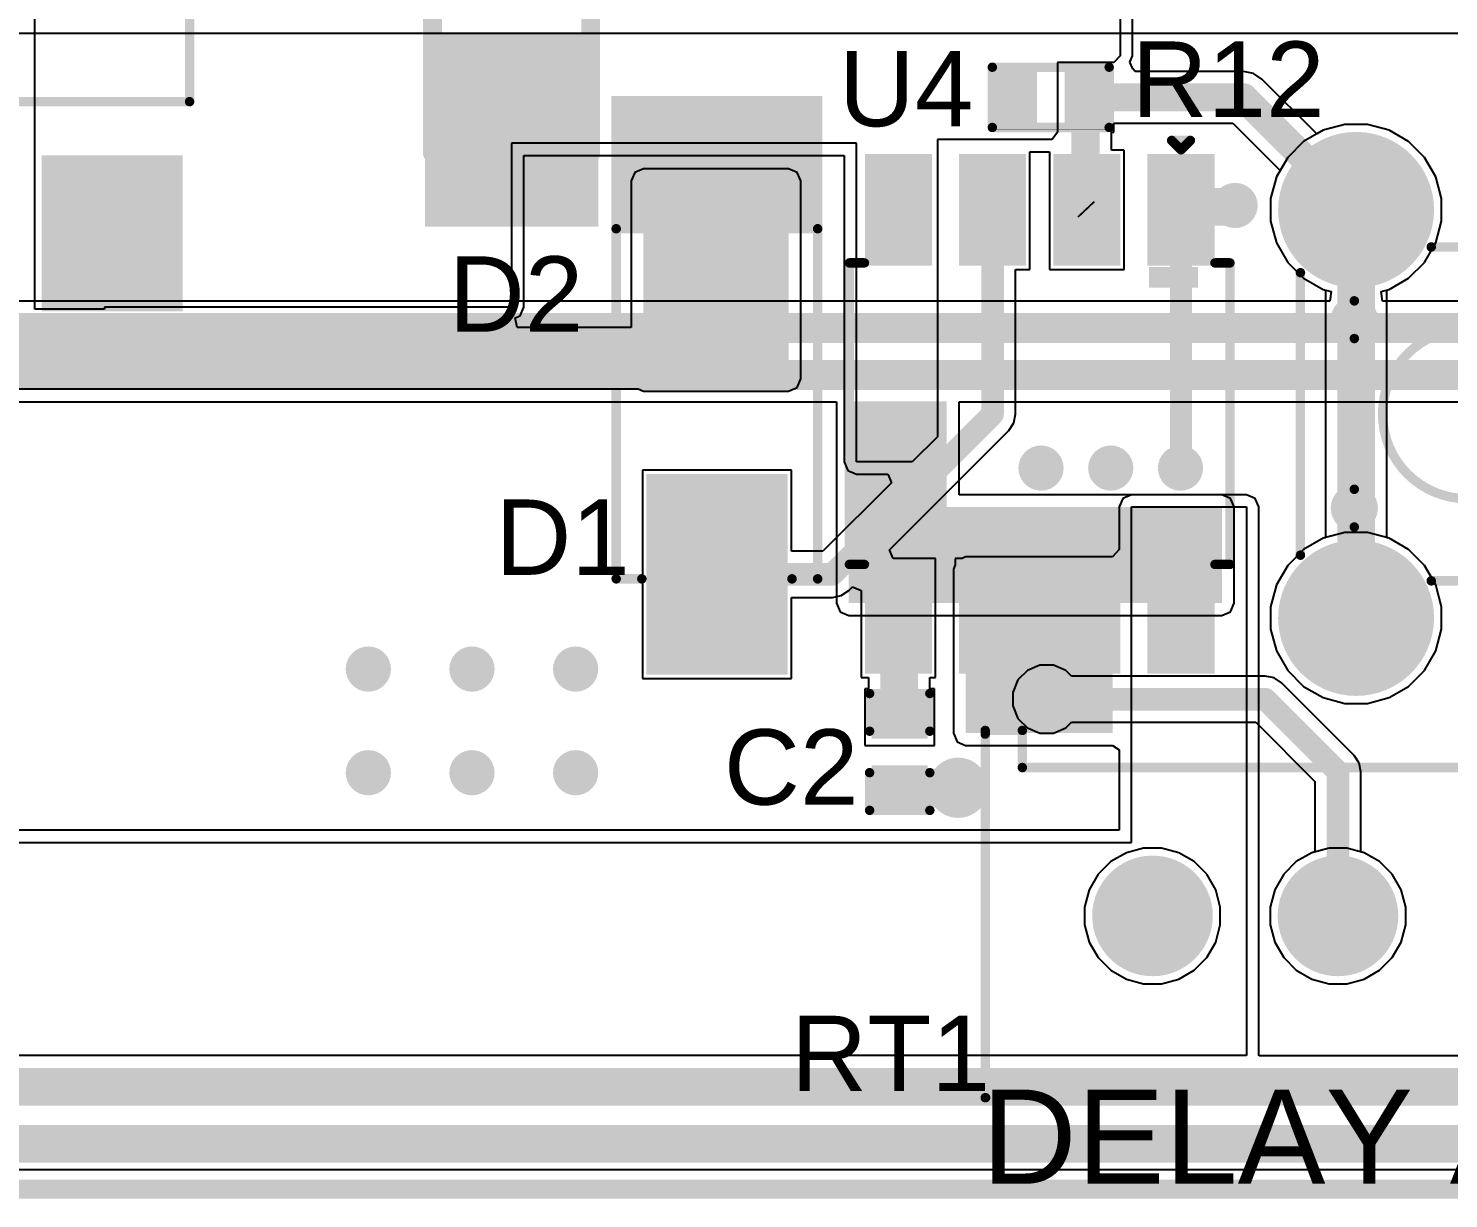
# Model space of a CAD drawing. Header units: millimetres. Extents: x -6.2 to 75.6, y -2 to 69.2.
# Drawn here: x 25.67 to 44.81, y -1.98 to 13.79 of the extents above; entities that cross this region are included whole.
import ezdxf

# ---------------------------------------------------------------- set-up
doc = ezdxf.new("R2010")
doc.units = ezdxf.units.MM
for name, color, linetype in [('BottomLayer', 5, 'Continuous'), ('BottomSolder', 6, 'Continuous'), ('Mechanical2', 216, 'Continuous'), ('MultiLayer', 9, 'Continuous'), ('PadHoleLayer', 156, 'Continuous'), ('TopLayer', 1, 'Continuous'), ('TopOverlay', 2, 'Continuous'), ('TopPaste', 8, 'Continuous'), ('TopSolder', 216, 'Continuous'), ('ViaHoleLayer', 16, 'Continuous')]:
    doc.layers.add(name, color=color, linetype=linetype)
doc.styles.add('Arial', font='', dxfattribs={"height": 0.2})
doc.styles.get('Arial').set_extended_font_data('Arial')

# ---------------------------------------------------------------- blocks, each defined once
blk = doc.blocks.new('3296W_1_105_3')
at = {"layer": 'BottomLayer'}
h = blk.add_hatch(color=5, dxfattribs=at)
edge = h.paths.add_edge_path()
edge.add_arc((-2.5, 0), 0.762, 0, 360)
h = blk.add_hatch(color=5, dxfattribs=at)
edge = h.paths.add_edge_path()
edge.add_arc((0, 0), 0.762, 0, 360)
h = blk.add_hatch(color=5, dxfattribs=at)
edge = h.paths.add_edge_path()
edge.add_arc((2.5, 0), 0.762, 0, 360)
at = {"layer": 'BottomSolder'}
h = blk.add_hatch(color=6, dxfattribs=at)
edge = h.paths.add_edge_path()
edge.add_arc((-2.5, 0), 0.813, 0, 360)
h = blk.add_hatch(color=6, dxfattribs=at)
edge = h.paths.add_edge_path()
edge.add_arc((0, 0), 0.813, 0, 360)
h = blk.add_hatch(color=6, dxfattribs=at)
edge = h.paths.add_edge_path()
edge.add_arc((2.5, 0), 0.813, 0, 360)
at = {"layer": 'MultiLayer'}
h = blk.add_hatch(color=9, dxfattribs=at)
edge = h.paths.add_edge_path()
edge.add_arc((-2.5, 0), 0.762, 0, 360)
h = blk.add_hatch(color=9, dxfattribs=at)
edge = h.paths.add_edge_path()
edge.add_arc((0, 0), 0.762, 0, 360)
h = blk.add_hatch(color=9, dxfattribs=at)
edge = h.paths.add_edge_path()
edge.add_arc((2.5, 0), 0.762, 0, 360)
at = {"layer": 'PadHoleLayer'}
h = blk.add_hatch(color=156, dxfattribs=at)
edge = h.paths.add_edge_path()
edge.add_arc((-2.5, 0), 0.381, 0, 360)
h = blk.add_hatch(color=156, dxfattribs=at)
edge = h.paths.add_edge_path()
edge.add_arc((0, 0), 0.381, 0, 360)
h = blk.add_hatch(color=156, dxfattribs=at)
edge = h.paths.add_edge_path()
edge.add_arc((2.5, 0), 0.381, 0, 360)
at = {"layer": 'TopLayer'}
h = blk.add_hatch(color=1, dxfattribs=at)
edge = h.paths.add_edge_path()
edge.add_arc((-2.5, 0), 0.762, 0, 360)
h = blk.add_hatch(color=1, dxfattribs=at)
edge = h.paths.add_edge_path()
edge.add_arc((0, 0), 0.762, 0, 360)
h = blk.add_hatch(color=1, dxfattribs=at)
edge = h.paths.add_edge_path()
edge.add_arc((2.5, 0), 0.762, 0, 360)
at = {"layer": 'TopSolder'}
h = blk.add_hatch(color=216, dxfattribs=at)
edge = h.paths.add_edge_path()
edge.add_arc((-2.5, 0), 0.813, 0, 360)
h = blk.add_hatch(color=216, dxfattribs=at)
edge = h.paths.add_edge_path()
edge.add_arc((0, 0), 0.813, 0, 360)
h = blk.add_hatch(color=216, dxfattribs=at)
edge = h.paths.add_edge_path()
edge.add_arc((2.5, 0), 0.813, 0, 360)
at = {"layer": 'TopOverlay', "const_width": 0.127}
for points in [[(4.75, 2.45), (-4.75, 2.45)], [(-4.75, 2.45), (-4.75, -2.45)], [(4.755, 2.45), (4.755, -2.45)], [(-2.804, 2.032), (-2.804, 1.651)], [(-2.804, 2.032), (-2.804, 1.651)], [(-2.804, 1.651), (-2.804, 1.27)], [(-4.255, -2), (-4.255, -2.5)], [(4.255, -2), (-4.255, -2)], [(4.255, -2), (4.255, -2.5)], [(-4.75, -2.45), (-4.75, -2.5)], [(-4.255, -2.5), (-4.75, -2.5)], [(4.755, -2.5), (4.255, -2.5)], [(4.755, -2.45), (4.755, -2.5)]]:
    blk.add_lwpolyline(points, dxfattribs=at)
at = {"layer": 'TopOverlay', "const_width": 0.0635}
for points in [[(-4.782, 2.45, 1), (-4.718, 2.45, 1)], [(-4.782, 2.45, 1), (-4.718, 2.45, 1)], [(4.718, 2.45, 1), (4.782, 2.45, 1)], [(4.724, 2.45, 1), (4.787, 2.45, 1)], [(-2.836, 2.189, 1), (-2.772, 2.189, 1)], [(-2.826, 2.189, 1), (-2.762, 2.189, 1)], [(-2.836, 2.032, 1), (-2.772, 2.032, 1)], [(-2.836, 2.032, 1), (-2.772, 2.032, 1)], [(-2.836, 1.651, 1), (-2.772, 1.651, 1)], [(-2.836, 1.651, 1), (-2.772, 1.651, 1)], [(-2.836, 1.651, 1), (-2.772, 1.651, 1)], [(-2.836, 1.27, 1), (-2.772, 1.27, 1)], [(-4.287, -2, 1), (-4.223, -2, 1)], [(-4.287, -2, 1), (-4.223, -2, 1)], [(4.223, -2, 1), (4.287, -2, 1)], [(4.223, -2, 1), (4.287, -2, 1)], [(-4.782, -2.45, 1), (-4.718, -2.45, 1)], [(-4.782, -2.45, 1), (-4.718, -2.45, 1)], [(-4.782, -2.5, 1), (-4.718, -2.5, 1)], [(-4.782, -2.5, 1), (-4.718, -2.5, 1)], [(-4.287, -2.5, 1), (-4.223, -2.5, 1)], [(-4.287, -2.5, 1), (-4.223, -2.5, 1)], [(4.223, -2.5, 1), (4.287, -2.5, 1)], [(4.223, -2.5, 1), (4.287, -2.5, 1)], [(4.724, -2.45, 1), (4.787, -2.45, 1)], [(4.724, -2.45, 1), (4.787, -2.45, 1)], [(4.724, -2.5, 1), (4.787, -2.5, 1)], [(4.724, -2.5, 1), (4.787, -2.5, 1)]]:
    blk.add_lwpolyline(points, format="xyb", close=True, dxfattribs=at)
at = {"layer": 'TopOverlay', "const_width": 0.127}
blk.add_lwpolyline([(-2.794, 2.189, -212.126453), (-2.804, 2.189)], format="xyb", dxfattribs=at)
blk = doc.blocks.new('SOP_8_35')
at = {"layer": 'TopLayer'}
for points in [[(-3.4, 2.255), (-2.1, 2.255), (-2.1, 1.555), (-3.4, 1.555)], [(2.1, 2.255), (3.4, 2.255), (3.4, 1.555), (2.1, 1.555)], [(-3.4, 0.985), (-2.1, 0.985), (-2.1, 0.285), (-3.4, 0.285)], [(2.1, 0.985), (3.4, 0.985), (3.4, 0.285), (2.1, 0.285)], [(-3.4, -0.285), (-2.1, -0.285), (-2.1, -0.985), (-3.4, -0.985)], [(2.1, -0.285), (3.4, -0.285), (3.4, -0.985), (2.1, -0.985)], [(-3.4, -1.555), (-2.1, -1.555), (-2.1, -2.255), (-3.4, -2.255)], [(2.1, -1.555), (3.4, -1.555), (3.4, -2.255), (2.1, -2.255)]]:
    blk.add_hatch(color=1, dxfattribs=at).paths.add_polyline_path(points)
at = {"layer": 'TopOverlay'}
blk.add_hatch(color=2, dxfattribs=at).paths.add_polyline_path([(-1.981, 1.473), (-1.702, 1.473), (-1.702, 2.133), (-1.981, 2.133)])
at = {"layer": 'TopPaste'}
for points in [[(-3.4, 2.255), (-2.1, 2.255), (-2.1, 1.555), (-3.4, 1.555)], [(2.1, 2.255), (3.4, 2.255), (3.4, 1.555), (2.1, 1.555)], [(-3.4, 0.985), (-2.1, 0.985), (-2.1, 0.285), (-3.4, 0.285)], [(2.1, 0.985), (3.4, 0.985), (3.4, 0.285), (2.1, 0.285)], [(-3.4, -0.285), (-2.1, -0.285), (-2.1, -0.985), (-3.4, -0.985)], [(2.1, -0.285), (3.4, -0.285), (3.4, -0.985), (2.1, -0.985)], [(-3.4, -1.555), (-2.1, -1.555), (-2.1, -2.255), (-3.4, -2.255)], [(2.1, -1.555), (3.4, -1.555), (3.4, -2.255), (2.1, -2.255)]]:
    blk.add_hatch(color=8, dxfattribs=at).paths.add_polyline_path(points)
at = {"layer": 'TopSolder'}
for points in [[(-3.502, 2.357), (-1.998, 2.357), (-1.998, 1.453), (-3.502, 1.453)], [(1.998, 2.357), (3.502, 2.357), (3.502, 1.453), (1.998, 1.453)], [(-3.502, 1.087), (-1.998, 1.087), (-1.998, 0.183), (-3.502, 0.183)], [(1.998, 1.087), (3.502, 1.087), (3.502, 0.183), (1.998, 0.183)], [(-3.502, -0.183), (-1.998, -0.183), (-1.998, -1.087), (-3.502, -1.087)], [(1.998, -0.183), (3.502, -0.183), (3.502, -1.087), (1.998, -1.087)], [(-3.502, -1.453), (-1.998, -1.453), (-1.998, -2.357), (-3.502, -2.357)], [(1.998, -1.453), (3.502, -1.453), (3.502, -2.357), (1.998, -2.357)]]:
    blk.add_hatch(color=216, dxfattribs=at).paths.add_polyline_path(points)
at = {"layer": 'TopOverlay', "const_width": 0.127}
for points in [[(-2.036, 2.362), (-2.036, 2.565)], [(2.028, 2.565), (-2.036, 2.565)], [(2.028, 2.362), (2.028, 2.565)], [(-3.687, 1.778), (-3.687, 2.032)], [(-3.56, 1.905), (-3.687, 2.032)], [(-3.687, 1.778), (-3.56, 1.905)], [(-2.036, -2.565), (-2.036, -2.362)], [(2.028, -2.565), (2.028, -2.362)], [(2.028, -2.565), (-2.036, -2.565)]]:
    blk.add_lwpolyline(points, dxfattribs=at)
at = {"layer": 'TopOverlay', "const_width": 0.0635}
for points in [[(-2.067, 2.565, 1), (-2.004, 2.565, 1)], [(-2.067, 2.565, 1), (-2.004, 2.565, 1)], [(1.997, 2.565, 1), (2.06, 2.565, 1)], [(1.997, 2.565, 1), (2.06, 2.565, 1)], [(-2.067, 2.362, 1), (-2.004, 2.362, 1)], [(1.997, 2.362, 1), (2.06, 2.362, 1)], [(-3.718, 2.032, 1), (-3.655, 2.032, 1)], [(-3.718, 2.032, 1), (-3.655, 2.032, 1)], [(-3.591, 1.905, 1), (-3.528, 1.905, 1)], [(-3.591, 1.905, 1), (-3.528, 1.905, 1)], [(-3.718, 1.778, 1), (-3.655, 1.778, 1)], [(-3.718, 1.778, 1), (-3.655, 1.778, 1)], [(-2.067, -2.362, 1), (-2.004, -2.362, 1)], [(1.997, -2.362, 1), (2.06, -2.362, 1)], [(-2.067, -2.565, 1), (-2.004, -2.565, 1)], [(-2.067, -2.565, 1), (-2.004, -2.565, 1)], [(1.997, -2.565, 1), (2.06, -2.565, 1)], [(1.997, -2.565, 1), (2.06, -2.565, 1)]]:
    blk.add_lwpolyline(points, format="xyb", close=True, dxfattribs=at)
blk = doc.blocks.new('PC817C_37')
at = {"layer": 'TopLayer'}
for points in [[(-4.1, 2.17), (-4.1, 0.37), (-6.1, 0.37), (-6.1, 2.17)], [(6.1, 2.17), (6.1, 0.37), (4.1, 0.37), (4.1, 2.17)], [(-4.1, -0.37), (-4.1, -2.17), (-6.1, -2.17), (-6.1, -0.37)], [(6.1, -0.37), (6.1, -2.17), (4.1, -2.17), (4.1, -0.37)]]:
    blk.add_hatch(color=1, dxfattribs=at).paths.add_polyline_path(points)
at = {"layer": 'TopPaste'}
for points in [[(-4.1, 2.17), (-4.1, 0.37), (-6.1, 0.37), (-6.1, 2.17)], [(6.1, 2.17), (6.1, 0.37), (4.1, 0.37), (4.1, 2.17)], [(-4.1, -0.37), (-4.1, -2.17), (-6.1, -2.17), (-6.1, -0.37)], [(6.1, -0.37), (6.1, -2.17), (4.1, -2.17), (4.1, -0.37)]]:
    blk.add_hatch(color=8, dxfattribs=at).paths.add_polyline_path(points)
at = {"layer": 'TopSolder'}
for points in [[(-4.049, 2.221), (-4.049, 0.319), (-6.151, 0.319), (-6.151, 2.221)], [(6.151, 2.221), (6.151, 0.319), (4.049, 0.319), (4.049, 2.221)], [(-4.049, -0.319), (-4.049, -2.221), (-6.151, -2.221), (-6.151, -0.319)], [(6.151, -0.319), (6.151, -2.221), (4.049, -2.221), (4.049, -0.319)]]:
    blk.add_hatch(color=216, dxfattribs=at).paths.add_polyline_path(points)
at = {"layer": 'TopOverlay'}
for points, const_width in [([(3.325, 2.314), (-3.175, 2.314)], 0.127), ([(-3.175, -2.286), (-3.175, 2.314)], 0.127), ([(3.325, -2.286), (3.325, 2.314)], 0.127), ([(-6.401, 1.194), (-6.401, 1.448)], 0.25), ([(-6.274, 1.321), (-6.401, 1.448)], 0.25), ([(-6.401, 1.194), (-6.274, 1.321)], 0.25), ([(3.325, -2.286), (-3.175, -2.286)], 0.127)]:
    blk.add_lwpolyline(points, dxfattribs=dict(at, const_width=const_width))
for points, const_width in [([(-3.207, 2.314, 1), (-3.143, 2.314, 1)], 0.0635), ([(-3.207, 2.314, 1), (-3.143, 2.314, 1)], 0.0635), ([(3.293, 2.314, 1), (3.357, 2.314, 1)], 0.0635), ([(3.293, 2.314, 1), (3.357, 2.314, 1)], 0.0635), ([(-6.463, 1.448, 1), (-6.338, 1.448, 1)], 0.125), ([(-6.463, 1.448, 1), (-6.338, 1.448, 1)], 0.125), ([(-6.336, 1.321, 1), (-6.211, 1.321, 1)], 0.125), ([(-6.336, 1.321, 1), (-6.211, 1.321, 1)], 0.125), ([(-6.463, 1.194, 1), (-6.338, 1.194, 1)], 0.125), ([(-6.463, 1.194, 1), (-6.338, 1.194, 1)], 0.125), ([(-3.207, -2.286, 1), (-3.143, -2.286, 1)], 0.0635), ([(-3.207, -2.286, 1), (-3.143, -2.286, 1)], 0.0635), ([(3.293, -2.286, 1), (3.357, -2.286, 1)], 0.0635), ([(3.293, -2.286, 1), (3.357, -2.286, 1)], 0.0635)]:
    blk.add_lwpolyline(points, format="xyb", close=True, dxfattribs=dict(at, const_width=const_width))
blk = doc.blocks.new('TSC016A03526A_39')
at = {"layer": 'BottomLayer'}
h = blk.add_hatch(color=5, dxfattribs=at)
edge = h.paths.add_edge_path()
edge.add_arc((-2.75, 1.5), 1, 0, 360)
h = blk.add_hatch(color=5, dxfattribs=at)
edge = h.paths.add_edge_path()
edge.add_arc((2.75, 1.5), 1, 0, 360)
h = blk.add_hatch(color=5, dxfattribs=at)
edge = h.paths.add_edge_path()
edge.add_arc((-2.75, -1.5), 1, 0, 360)
h = blk.add_hatch(color=5, dxfattribs=at)
edge = h.paths.add_edge_path()
edge.add_arc((2.75, -1.5), 1, 0, 360)
at = {"layer": 'BottomSolder'}
h = blk.add_hatch(color=6, dxfattribs=at)
edge = h.paths.add_edge_path()
edge.add_arc((-2.75, 1.5), 1.051, 0, 360)
h = blk.add_hatch(color=6, dxfattribs=at)
edge = h.paths.add_edge_path()
edge.add_arc((2.75, 1.5), 1.051, 0, 360)
h = blk.add_hatch(color=6, dxfattribs=at)
edge = h.paths.add_edge_path()
edge.add_arc((-2.75, -1.5), 1.051, 0, 360)
h = blk.add_hatch(color=6, dxfattribs=at)
edge = h.paths.add_edge_path()
edge.add_arc((2.75, -1.5), 1.051, 0, 360)
at = {"layer": 'MultiLayer'}
h = blk.add_hatch(color=9, dxfattribs=at)
edge = h.paths.add_edge_path()
edge.add_arc((-2.75, 1.5), 1, 0, 360)
h = blk.add_hatch(color=9, dxfattribs=at)
edge = h.paths.add_edge_path()
edge.add_arc((2.75, 1.5), 1, 0, 360)
h = blk.add_hatch(color=9, dxfattribs=at)
edge = h.paths.add_edge_path()
edge.add_arc((-2.75, -1.5), 1, 0, 360)
h = blk.add_hatch(color=9, dxfattribs=at)
edge = h.paths.add_edge_path()
edge.add_arc((2.75, -1.5), 1, 0, 360)
at = {"layer": 'PadHoleLayer'}
h = blk.add_hatch(color=156, dxfattribs=at)
edge = h.paths.add_edge_path()
edge.add_arc((-2.75, 1.5), 0.6, 0, 360)
h = blk.add_hatch(color=156, dxfattribs=at)
edge = h.paths.add_edge_path()
edge.add_arc((2.75, 1.5), 0.6, 0, 360)
h = blk.add_hatch(color=156, dxfattribs=at)
edge = h.paths.add_edge_path()
edge.add_arc((-2.75, -1.5), 0.6, 0, 360)
h = blk.add_hatch(color=156, dxfattribs=at)
edge = h.paths.add_edge_path()
edge.add_arc((2.75, -1.5), 0.6, 0, 360)
at = {"layer": 'TopLayer'}
h = blk.add_hatch(color=1, dxfattribs=at)
edge = h.paths.add_edge_path()
edge.add_arc((-2.75, 1.5), 1, 0, 360)
h = blk.add_hatch(color=1, dxfattribs=at)
edge = h.paths.add_edge_path()
edge.add_arc((2.75, 1.5), 1, 0, 360)
h = blk.add_hatch(color=1, dxfattribs=at)
edge = h.paths.add_edge_path()
edge.add_arc((-2.75, -1.5), 1, 0, 360)
h = blk.add_hatch(color=1, dxfattribs=at)
edge = h.paths.add_edge_path()
edge.add_arc((2.75, -1.5), 1, 0, 360)
at = {"layer": 'TopSolder'}
h = blk.add_hatch(color=216, dxfattribs=at)
edge = h.paths.add_edge_path()
edge.add_arc((-2.75, 1.5), 1.051, 0, 360)
h = blk.add_hatch(color=216, dxfattribs=at)
edge = h.paths.add_edge_path()
edge.add_arc((2.75, 1.5), 1.051, 0, 360)
h = blk.add_hatch(color=216, dxfattribs=at)
edge = h.paths.add_edge_path()
edge.add_arc((-2.75, -1.5), 1.051, 0, 360)
h = blk.add_hatch(color=216, dxfattribs=at)
edge = h.paths.add_edge_path()
edge.add_arc((2.75, -1.5), 1.051, 0, 360)
at = {"layer": 'TopOverlay', "const_width": 0.127}
for points in [[(1.904, 2.25), (-1.904, 2.25)], [(-2.25, -0.487), (-2.25, 0.487)], [(2.25, -0.487), (2.25, 0.487)], [(1.904, -2.25), (-1.904, -2.25)]]:
    blk.add_lwpolyline(points, dxfattribs=at)
at = {"layer": 'TopOverlay'}
for points, const_width in [([(-1.936, 2.25, 1), (-1.872, 2.25, 1)], 0.0635), ([(1.872, 2.25, 1), (1.936, 2.25, 1)], 0.0635), ([(-1.016, 1.524, 1), (-1.524, 1.524, 1)], 0.127), ([(1.524, 1.524, 1), (1.016, 1.524, 1)], 0.127), ([(-1.556, 1.524, 1), (-1.492, 1.524, 1)], 0.0635), ([(-1.048, 1.524, 1), (-0.984, 1.524, 1)], 0.0635), ([(0.984, 1.524, 1), (1.048, 1.524, 1)], 0.0635), ([(1.492, 1.524, 1), (1.556, 1.524, 1)], 0.0635), ([(1.143, 0, 1), (-1.143, 0, 1)], 0.127), ([(-2.282, 0.487, 1), (-2.218, 0.487, 1)], 0.0635), ([(2.218, 0.487, 1), (2.282, 0.487, 1)], 0.0635), ([(-1.175, 0, 1), (-1.111, 0, 1)], 0.0635), ([(1.111, 0, 1), (1.175, 0, 1)], 0.0635), ([(-2.282, -0.487, 1), (-2.218, -0.487, 1)], 0.0635), ([(2.218, -0.487, 1), (2.282, -0.487, 1)], 0.0635), ([(-1.016, -1.524, 1), (-1.524, -1.524, 1)], 0.127), ([(1.524, -1.524, 1), (1.016, -1.524, 1)], 0.127), ([(-1.556, -1.524, 1), (-1.492, -1.524, 1)], 0.0635), ([(-1.048, -1.524, 1), (-0.984, -1.524, 1)], 0.0635), ([(0.984, -1.524, 1), (1.048, -1.524, 1)], 0.0635), ([(1.492, -1.524, 1), (1.556, -1.524, 1)], 0.0635), ([(-1.936, -2.25, 1), (-1.872, -2.25, 1)], 0.0635), ([(1.872, -2.25, 1), (1.936, -2.25, 1)], 0.0635)]:
    blk.add_lwpolyline(points, format="xyb", close=True, dxfattribs=dict(at, const_width=const_width))
blk = doc.blocks.new('R___0402_40')
at = {"layer": 'TopLayer'}
for points in [[(-0.699, -0.318), (-0.699, 0.318), (-0.241, 0.318), (-0.241, -0.318)], [(0.241, -0.318), (0.241, 0.318), (0.699, 0.318), (0.699, -0.318)]]:
    blk.add_hatch(color=1, dxfattribs=at).paths.add_polyline_path(points)
at = {"layer": 'TopPaste'}
for points in [[(-0.699, -0.318), (-0.699, 0.318), (-0.241, 0.318), (-0.241, -0.318)], [(0.241, -0.318), (0.241, 0.318), (0.699, 0.318), (0.699, -0.318)]]:
    blk.add_hatch(color=8, dxfattribs=at).paths.add_polyline_path(points)
at = {"layer": 'TopSolder'}
for points in [[(-0.754, -0.373), (-0.754, 0.373), (-0.186, 0.373), (-0.186, -0.373)], [(0.186, -0.373), (0.186, 0.373), (0.754, 0.373), (0.754, -0.373)]]:
    blk.add_hatch(color=216, dxfattribs=at).paths.add_polyline_path(points)
at = {"layer": 'TopOverlay'}
for points, const_width in [([(-0.787, -0.406), (-0.787, 0.406)], 0.127), ([(-0.787, 0.406), (0.787, 0.406)], 0.127), ([(0.787, -0.406), (0.787, 0.406)], 0.127), ([(-0.787, -0.406), (0.787, -0.406)], 0.127), ([(-0.813, -0.432), (0.813, -0.432)], 0.00323)]:
    blk.add_lwpolyline(points, dxfattribs=dict(at, const_width=const_width))
for points, const_width in [([(-0.819, 0.406, 1), (-0.756, 0.406, 1)], 0.0635), ([(-0.819, 0.406, 1), (-0.756, 0.406, 1)], 0.0635), ([(0.756, 0.406, 1), (0.819, 0.406, 1)], 0.0635), ([(0.756, 0.406, 1), (0.819, 0.406, 1)], 0.0635), ([(-0.819, -0.406, 1), (-0.756, -0.406, 1)], 0.0635), ([(-0.819, -0.406, 1), (-0.756, -0.406, 1)], 0.0635), ([(0.756, -0.406, 1), (0.819, -0.406, 1)], 0.0635), ([(0.756, -0.406, 1), (0.819, -0.406, 1)], 0.0635), ([(-0.814, -0.432, 1), (-0.812, -0.432, 1)], 0.00161), ([(0.812, -0.432, 1), (0.814, -0.432, 1)], 0.00161)]:
    blk.add_lwpolyline(points, format="xyb", close=True, dxfattribs=dict(at, const_width=const_width))
blk = doc.blocks.new('SOD_123FL_70')
at = {"layer": 'TopLayer'}
for points in [[(-2.1, 0.9), (-0.76, 0.9), (-0.76, -0.9), (-2.1, -0.9)], [(0.76, 0.9), (2.1, 0.9), (2.1, -0.9), (0.76, -0.9)]]:
    blk.add_hatch(color=1, dxfattribs=at).paths.add_polyline_path(points)
at = {"layer": 'TopOverlay'}
blk.add_hatch(color=2, dxfattribs=at).paths.add_polyline_path([(-3.251, -1.168), (-2.184, -1.168), (-2.184, 1.168), (-3.251, 1.168)])
at = {"layer": 'TopPaste'}
for points in [[(-2.1, 0.9), (-0.76, 0.9), (-0.76, -0.9), (-2.1, -0.9)], [(0.76, 0.9), (2.1, 0.9), (2.1, -0.9), (0.76, -0.9)]]:
    blk.add_hatch(color=8, dxfattribs=at).paths.add_polyline_path(points)
at = {"layer": 'TopSolder'}
for points in [[(-2.202, 1.002), (-0.658, 1.002), (-0.658, -1.002), (-2.202, -1.002)], [(0.658, 1.002), (2.202, 1.002), (2.202, -1.002), (0.658, -1.002)]]:
    blk.add_hatch(color=216, dxfattribs=at).paths.add_polyline_path(points)
at = {"layer": 'TopOverlay', "const_width": 0.254}
for points in [[(-2.261, 1.067), (2.261, 1.067)], [(2.261, 1.067), (2.261, -1.067)], [(-2.261, -1.067), (2.261, -1.067)]]:
    blk.add_lwpolyline(points, dxfattribs=at)
at = {"layer": 'TopOverlay', "const_width": 0.127}
for points in [[(-2.324, 1.067, 1), (-2.197, 1.067, 1)], [(2.197, 1.067, 1), (2.324, 1.067, 1)], [(2.197, 1.067, 1), (2.324, 1.067, 1)], [(-2.324, -1.067, 1), (-2.197, -1.067, 1)], [(2.197, -1.067, 1), (2.324, -1.067, 1)], [(2.197, -1.067, 1), (2.324, -1.067, 1)]]:
    blk.add_lwpolyline(points, format="xyb", close=True, dxfattribs=at)
blk = doc.blocks.new('SMA_71')
at = {"layer": 'TopLayer'}
for points in [[(-3.25, 0.85), (-0.75, 0.85), (-0.75, -0.85), (-3.25, -0.85)], [(0.75, 0.85), (3.25, 0.85), (3.25, -0.85), (0.75, -0.85)]]:
    blk.add_hatch(color=1, dxfattribs=at).paths.add_polyline_path(points)
at = {"layer": 'TopOverlay'}
for points in [[(-4.445, -1.422), (-3.278, -1.422), (-3.278, 1.422), (-4.445, 1.422)], [(-3.3, 0.924), (-2.596, 0.924), (-2.596, 1.422), (-3.3, 1.422)], [(-3.3, -1.422), (-2.596, -1.422), (-2.596, -0.924), (-3.3, -0.924)]]:
    blk.add_hatch(color=2, dxfattribs=at).paths.add_polyline_path(points)
at = {"layer": 'TopPaste'}
for points in [[(-3.25, 0.85), (-0.75, 0.85), (-0.75, -0.85), (-3.25, -0.85)], [(0.75, 0.85), (3.25, 0.85), (3.25, -0.85), (0.75, -0.85)]]:
    blk.add_hatch(color=8, dxfattribs=at).paths.add_polyline_path(points)
at = {"layer": 'TopSolder'}
for points in [[(-3.352, 0.952), (-0.648, 0.952), (-0.648, -0.952), (-3.352, -0.952)], [(0.648, 0.952), (3.352, 0.952), (3.352, -0.952), (0.648, -0.952)]]:
    blk.add_hatch(color=216, dxfattribs=at).paths.add_polyline_path(points)
at = {"layer": 'TopOverlay', "const_width": 0.127}
for points in [[(2.061, 1.358), (-2.658, 1.358)], [(2.061, 1.012), (2.061, 1.358)], [(2.061, -1.358), (2.061, -1.012)], [(2.061, -1.358), (-2.658, -1.358)]]:
    blk.add_lwpolyline(points, dxfattribs=at)
at = {"layer": 'TopOverlay', "const_width": 0.0635}
for points in [[(-2.69, 1.358, 1), (-2.626, 1.358, 1)], [(2.029, 1.358, 1), (2.093, 1.358, 1)], [(2.029, 1.358, 1), (2.093, 1.358, 1)], [(2.029, 1.012, 1), (2.093, 1.012, 1)], [(2.029, -1.012, 1), (2.093, -1.012, 1)], [(-2.69, -1.358, 1), (-2.626, -1.358, 1)], [(2.029, -1.358, 1), (2.093, -1.358, 1)], [(2.029, -1.358, 1), (2.093, -1.358, 1)]]:
    blk.add_lwpolyline(points, format="xyb", close=True, dxfattribs=at)
blk = doc.blocks.new('C___0402_72')
at = {"layer": 'TopLayer'}
for points in [[(-0.699, -0.318), (-0.699, 0.318), (-0.241, 0.318), (-0.241, -0.318)], [(0.241, -0.318), (0.241, 0.318), (0.699, 0.318), (0.699, -0.318)]]:
    blk.add_hatch(color=1, dxfattribs=at).paths.add_polyline_path(points)
at = {"layer": 'TopPaste'}
for points in [[(-0.699, -0.318), (-0.699, 0.318), (-0.241, 0.318), (-0.241, -0.318)], [(0.241, -0.318), (0.241, 0.318), (0.699, 0.318), (0.699, -0.318)]]:
    blk.add_hatch(color=8, dxfattribs=at).paths.add_polyline_path(points)
at = {"layer": 'TopSolder'}
for points in [[(-0.758, -0.377), (-0.758, 0.377), (-0.181, 0.377), (-0.181, -0.377)], [(0.181, -0.377), (0.181, 0.377), (0.758, 0.377), (0.758, -0.377)]]:
    blk.add_hatch(color=216, dxfattribs=at).paths.add_polyline_path(points)
at = {"layer": 'TopOverlay', "const_width": 0.127}
for points in [[(-0.787, 0.406), (-0.279, 0.406)], [(-0.787, 0.406), (-0.787, -0.406)], [(0.279, 0.406), (0.787, 0.406)], [(0.787, 0.406), (0.787, -0.406)], [(-0.787, -0.406), (-0.279, -0.406)], [(0.279, -0.406), (0.787, -0.406)]]:
    blk.add_lwpolyline(points, dxfattribs=at)
at = {"layer": 'TopOverlay', "const_width": 0.0635}
for points in [[(-0.819, 0.406, 1), (-0.756, 0.406, 1)], [(-0.819, 0.406, 1), (-0.756, 0.406, 1)], [(-0.311, 0.406, 1), (-0.248, 0.406, 1)], [(0.248, 0.406, 1), (0.311, 0.406, 1)], [(0.756, 0.406, 1), (0.819, 0.406, 1)], [(0.756, 0.406, 1), (0.819, 0.406, 1)], [(-0.819, -0.406, 1), (-0.756, -0.406, 1)], [(-0.819, -0.406, 1), (-0.756, -0.406, 1)], [(-0.311, -0.406, 1), (-0.248, -0.406, 1)], [(0.248, -0.406, 1), (0.311, -0.406, 1)], [(0.756, -0.406, 1), (0.819, -0.406, 1)], [(0.756, -0.406, 1), (0.819, -0.406, 1)]]:
    blk.add_lwpolyline(points, format="xyb", close=True, dxfattribs=at)

msp = doc.modelspace()

# ---------------------------------------------------------------- hatches: boundary and pattern name
at = {"layer": 'BottomLayer'}
h = msp.add_hatch(color=5, dxfattribs=at)
edge = h.paths.add_edge_path()
edge.add_arc((41.935, 11.405), 0.305, 0, 360)
for points in [[(36.728, 6.045), (38.049, 6.045), (38.049, 8.763), (36.728, 8.763)], [(36.728, 6.045), (41.758, 6.045), (41.758, 7.341), (36.728, 7.341)]]:
    msp.add_hatch(color=5, dxfattribs=at).paths.add_polyline_path(points)
h = msp.add_hatch(color=5, dxfattribs=at)
edge = h.paths.add_edge_path()
edge.add_arc((37.414, 8.382), 0.305, 0, 360)
h = msp.add_hatch(color=5, dxfattribs=at)
edge = h.paths.add_edge_path()
edge.add_arc((39.319, 7.865), 0.305, 0, 360)
h = msp.add_hatch(color=5, dxfattribs=at)
edge = h.paths.add_edge_path()
edge.add_arc((40.259, 7.865), 0.305, 0, 360)
h = msp.add_hatch(color=5, dxfattribs=at)
edge = h.paths.add_edge_path()
edge.add_arc((41.199, 7.865), 0.305, 0, 360)
h = msp.add_hatch(color=5, dxfattribs=at)
edge = h.paths.add_edge_path()
edge.add_arc((41.199, 6.96), 0.305, 0, 360)
h = msp.add_hatch(color=5, dxfattribs=at)
edge = h.paths.add_edge_path()
edge.add_arc((30.251, 5.156), 0.305, 0, 360)
h = msp.add_hatch(color=5, dxfattribs=at)
edge = h.paths.add_edge_path()
edge.add_arc((31.648, 5.156), 0.305, 0, 360)
h = msp.add_hatch(color=5, dxfattribs=at)
edge = h.paths.add_edge_path()
edge.add_arc((33.045, 5.156), 0.305, 0, 360)
h = msp.add_hatch(color=5, dxfattribs=at)
edge = h.paths.add_edge_path()
edge.add_arc((39.395, 4.75), 0.305, 0, 360)
h = msp.add_hatch(color=5, dxfattribs=at)
edge = h.paths.add_edge_path()
edge.add_arc((30.251, 3.759), 0.305, 0, 360)
h = msp.add_hatch(color=5, dxfattribs=at)
edge = h.paths.add_edge_path()
edge.add_arc((31.648, 3.759), 0.305, 0, 360)
h = msp.add_hatch(color=5, dxfattribs=at)
edge = h.paths.add_edge_path()
edge.add_arc((33.045, 3.759), 0.305, 0, 360)
h = msp.add_hatch(color=5, dxfattribs=at)
edge = h.paths.add_edge_path()
edge.add_arc((38.202, 3.556), 0.305, 0, 360)
at = {"layer": 'BottomSolder'}
h = msp.add_hatch(color=6, dxfattribs=at)
edge = h.paths.add_edge_path()
edge.add_arc((38.202, 3.556), 0.406, 0, 360)
at = {"layer": 'TopLayer'}
for points in [[(33.96, 9.068), (35.916, 9.068), (35.916, 11.735), (33.96, 11.735)], [(38.303, 4.293), (40.284, 4.293), (40.284, 6.502), (38.303, 6.502)]]:
    msp.add_hatch(color=1, dxfattribs=at).paths.add_polyline_path(points)
h = msp.add_hatch(color=1, dxfattribs=at)
edge = h.paths.add_edge_path()
edge.add_arc((41.935, 11.405), 0.305, 0, 360)
h = msp.add_hatch(color=1, dxfattribs=at)
edge = h.paths.add_edge_path()
edge.add_arc((37.414, 8.382), 0.305, 0, 360)
h = msp.add_hatch(color=1, dxfattribs=at)
edge = h.paths.add_edge_path()
edge.add_arc((39.319, 7.865), 0.305, 0, 360)
h = msp.add_hatch(color=1, dxfattribs=at)
edge = h.paths.add_edge_path()
edge.add_arc((40.259, 7.865), 0.305, 0, 360)
h = msp.add_hatch(color=1, dxfattribs=at)
edge = h.paths.add_edge_path()
edge.add_arc((41.199, 7.865), 0.305, 0, 360)
h = msp.add_hatch(color=1, dxfattribs=at)
edge = h.paths.add_edge_path()
edge.add_arc((41.199, 6.96), 0.305, 0, 360)
h = msp.add_hatch(color=1, dxfattribs=at)
edge = h.paths.add_edge_path()
edge.add_arc((30.251, 5.156), 0.305, 0, 360)
h = msp.add_hatch(color=1, dxfattribs=at)
edge = h.paths.add_edge_path()
edge.add_arc((31.648, 5.156), 0.305, 0, 360)
h = msp.add_hatch(color=1, dxfattribs=at)
edge = h.paths.add_edge_path()
edge.add_arc((33.045, 5.156), 0.305, 0, 360)
h = msp.add_hatch(color=1, dxfattribs=at)
edge = h.paths.add_edge_path()
edge.add_arc((39.395, 4.75), 0.305, 0, 360)
h = msp.add_hatch(color=1, dxfattribs=at)
edge = h.paths.add_edge_path()
edge.add_arc((30.251, 3.759), 0.305, 0, 360)
h = msp.add_hatch(color=1, dxfattribs=at)
edge = h.paths.add_edge_path()
edge.add_arc((31.648, 3.759), 0.305, 0, 360)
h = msp.add_hatch(color=1, dxfattribs=at)
edge = h.paths.add_edge_path()
edge.add_arc((33.045, 3.759), 0.305, 0, 360)
h = msp.add_hatch(color=1, dxfattribs=at)
edge = h.paths.add_edge_path()
edge.add_arc((38.202, 3.556), 0.305, 0, 360)
at = {"layer": 'TopSolder'}
h = msp.add_hatch(color=216, dxfattribs=at)
edge = h.paths.add_edge_path()
edge.add_arc((38.202, 3.556), 0.406, 0, 360)
at = {"layer": 'ViaHoleLayer'}
h = msp.add_hatch(color=16, dxfattribs=at)
edge = h.paths.add_edge_path()
edge.add_arc((41.935, 11.405), 0.155, 0, 360)
h = msp.add_hatch(color=16, dxfattribs=at)
edge = h.paths.add_edge_path()
edge.add_arc((37.414, 8.382), 0.155, 0, 360)
h = msp.add_hatch(color=16, dxfattribs=at)
edge = h.paths.add_edge_path()
edge.add_arc((39.319, 7.865), 0.155, 0, 360)
h = msp.add_hatch(color=16, dxfattribs=at)
edge = h.paths.add_edge_path()
edge.add_arc((40.259, 7.865), 0.155, 0, 360)
h = msp.add_hatch(color=16, dxfattribs=at)
edge = h.paths.add_edge_path()
edge.add_arc((41.199, 7.865), 0.155, 0, 360)
h = msp.add_hatch(color=16, dxfattribs=at)
edge = h.paths.add_edge_path()
edge.add_arc((41.199, 6.96), 0.155, 0, 360)
h = msp.add_hatch(color=16, dxfattribs=at)
edge = h.paths.add_edge_path()
edge.add_arc((30.251, 5.156), 0.155, 0, 360)
h = msp.add_hatch(color=16, dxfattribs=at)
edge = h.paths.add_edge_path()
edge.add_arc((31.648, 5.156), 0.155, 0, 360)
h = msp.add_hatch(color=16, dxfattribs=at)
edge = h.paths.add_edge_path()
edge.add_arc((33.045, 5.156), 0.155, 0, 360)
h = msp.add_hatch(color=16, dxfattribs=at)
edge = h.paths.add_edge_path()
edge.add_arc((39.395, 4.75), 0.152, 0, 360)
h = msp.add_hatch(color=16, dxfattribs=at)
edge = h.paths.add_edge_path()
edge.add_arc((30.251, 3.759), 0.155, 0, 360)
h = msp.add_hatch(color=16, dxfattribs=at)
edge = h.paths.add_edge_path()
edge.add_arc((31.648, 3.759), 0.155, 0, 360)
h = msp.add_hatch(color=16, dxfattribs=at)
edge = h.paths.add_edge_path()
edge.add_arc((33.045, 3.759), 0.155, 0, 360)
h = msp.add_hatch(color=16, dxfattribs=at)
edge = h.paths.add_edge_path()
edge.add_arc((38.202, 3.556), 0.152, 0, 360)

# ---------------------------------------------------------------- linework, layer by layer
at = {"layer": 'BottomLayer'}
for p, q in [((19.533, 13.729), (57.163, 13.729)), ((43.415, 12.498), (43.122, 12.419)), ((43.718, 12.498), (43.415, 12.498)), ((44.011, 12.419), (43.718, 12.498)), ((42.859, 12.268), (42.644, 12.053)), ((43.122, 12.419), (42.859, 12.268)), ((44.274, 12.268), (44.011, 12.419)), ((44.489, 12.053), (44.274, 12.268)), ((42.644, 12.053), (42.493, 11.79)), ((44.64, 11.79), (44.489, 12.053)), ((42.493, 11.79), (42.414, 11.497)), ((44.719, 11.497), (44.64, 11.79)), ((42.414, 11.497), (42.414, 11.194)), ((44.719, 11.194), (44.719, 11.497)), ((42.414, 11.194), (42.493, 10.901)), ((44.64, 10.901), (44.719, 11.194)), ((42.493, 10.901), (42.644, 10.638)), ((44.489, 10.638), (44.64, 10.901)), ((42.644, 10.638), (42.859, 10.423)), ((44.274, 10.423), (44.489, 10.638)), ((42.859, 10.423), (43.122, 10.272)), ((44.011, 10.272), (44.274, 10.423)), ((43.122, 10.272), (43.228, 10.243)), ((43.228, 10.243), (43.211, 10.116)), ((43.905, 10.243), (44.011, 10.272)), ((43.922, 10.116), (43.905, 10.243)), ((43.211, 10.116), (20.93, 10.116)), ((54.859, 10.116), (43.922, 10.116)), ((23.112, 8.756), (36.563, 8.756)), ((36.563, 8.756), (36.563, 7.341)), ((38.214, 7.506), (38.214, 8.756)), ((38.214, 8.756), (56.566, 8.756)), ((41.758, 7.506), (38.214, 7.506)), ((41.874, 7.457), (41.758, 7.506)), ((36.563, 7.341), (36.563, 6.045)), ((41.923, 7.341), (41.874, 7.457)), ((41.923, 6.045), (41.923, 7.341)), ((43.122, 6.919), (42.859, 6.768)), ((43.415, 6.998), (43.122, 6.919)), ((43.718, 6.998), (43.415, 6.998)), ((44.011, 6.919), (43.718, 6.998)), ((44.274, 6.768), (44.011, 6.919)), ((42.859, 6.768), (42.644, 6.553)), ((44.489, 6.553), (44.274, 6.768)), ((42.644, 6.553), (42.493, 6.29)), ((44.64, 6.29), (44.489, 6.553)), ((42.493, 6.29), (42.414, 5.997)), ((44.719, 5.997), (44.64, 6.29)), ((36.563, 6.045), (36.612, 5.929)), ((41.874, 5.929), (41.923, 6.045)), ((42.414, 5.997), (42.414, 5.694)), ((44.719, 5.694), (44.719, 5.997)), ((36.612, 5.929), (36.728, 5.88)), ((36.728, 5.88), (41.758, 5.88)), ((41.758, 5.88), (41.874, 5.929)), ((42.414, 5.694), (42.493, 5.401)), ((44.64, 5.401), (44.719, 5.694)), ((42.493, 5.401), (42.644, 5.138)), ((44.489, 5.138), (44.64, 5.401)), ((39.304, 5.207), (39.136, 5.137)), ((39.486, 5.207), (39.304, 5.207)), ((39.654, 5.137), (39.486, 5.207)), ((39.008, 5.009), (38.938, 4.841)), ((39.136, 5.137), (39.008, 5.009)), ((39.731, 5.061), (39.654, 5.137)), ((42.342, 5.061), (39.731, 5.061)), ((42.461, 5.037), (42.342, 5.061)), ((42.562, 4.97), (42.461, 5.037)), ((42.644, 5.138), (42.859, 4.923)), ((44.274, 4.923), (44.489, 5.138)), ((38.938, 4.841), (38.938, 4.659)), ((43.541, 3.99), (42.562, 4.97)), ((42.859, 4.923), (43.122, 4.772)), ((44.011, 4.772), (44.274, 4.923)), ((38.938, 4.659), (39.008, 4.491)), ((43.122, 4.772), (43.415, 4.693)), ((43.415, 4.693), (43.718, 4.693)), ((43.718, 4.693), (44.011, 4.772)), ((39.008, 4.491), (39.136, 4.362)), ((39.654, 4.362), (39.731, 4.439)), ((39.731, 4.439), (42.213, 4.439)), ((42.213, 4.439), (43.011, 3.641)), ((39.136, 4.362), (39.304, 4.293)), ((39.304, 4.293), (39.486, 4.293)), ((39.486, 4.293), (39.654, 4.362)), ((43.609, 3.889), (43.541, 3.99)), ((43.632, 3.77), (43.609, 3.889)), ((43.011, 3.641), (43.011, 2.692)), ((43.632, 2.692), (43.632, 3.77)), ((40.469, 2.681), (40.26, 2.561)), ((40.701, 2.743), (40.469, 2.681)), ((40.942, 2.743), (40.701, 2.743)), ((41.175, 2.681), (40.942, 2.743)), ((41.383, 2.561), (41.175, 2.681)), ((42.969, 2.681), (42.76, 2.561)), ((43.011, 2.692), (42.969, 2.681)), ((43.675, 2.681), (43.632, 2.692)), ((43.883, 2.561), (43.675, 2.681)), ((40.26, 2.561), (40.09, 2.39)), ((41.553, 2.39), (41.383, 2.561)), ((42.76, 2.561), (42.59, 2.39)), ((44.053, 2.39), (43.883, 2.561)), ((40.09, 2.39), (39.97, 2.182)), ((41.674, 2.182), (41.553, 2.39)), ((42.59, 2.39), (42.47, 2.182)), ((44.174, 2.182), (44.053, 2.39)), ((39.97, 2.182), (39.907, 1.949)), ((41.736, 1.949), (41.674, 2.182)), ((42.47, 2.182), (42.407, 1.949)), ((44.236, 1.949), (44.174, 2.182)), ((39.907, 1.949), (39.907, 1.708)), ((41.736, 1.708), (41.736, 1.949)), ((42.407, 1.949), (42.407, 1.708)), ((44.236, 1.708), (44.236, 1.949)), ((39.907, 1.708), (39.97, 1.476)), ((41.674, 1.476), (41.736, 1.708)), ((42.407, 1.708), (42.47, 1.476)), ((44.174, 1.476), (44.236, 1.708)), ((39.97, 1.476), (40.09, 1.267)), ((41.553, 1.267), (41.674, 1.476)), ((42.47, 1.476), (42.59, 1.267)), ((44.053, 1.267), (44.174, 1.476)), ((40.09, 1.267), (40.26, 1.097)), ((41.383, 1.097), (41.553, 1.267)), ((42.59, 1.267), (42.76, 1.097)), ((43.883, 1.097), (44.053, 1.267)), ((40.26, 1.097), (40.469, 0.977)), ((40.469, 0.977), (40.701, 0.914)), ((40.942, 0.914), (41.175, 0.977)), ((41.175, 0.977), (41.383, 1.097)), ((42.76, 1.097), (42.969, 0.977)), ((42.969, 0.977), (43.201, 0.914)), ((43.442, 0.914), (43.675, 0.977)), ((43.675, 0.977), (43.883, 1.097)), ((40.701, 0.914), (40.942, 0.914)), ((43.201, 0.914), (43.442, 0.914)), ((64.511, -1.595), (0.995, -1.595))]:
    msp.add_line(p, q, dxfattribs=at)
for points, const_width in [([(20.93, 9.754), (55.144, 9.754)], 0.406), ([(22.962, 9.119), (56.566, 9.119)], 0.406), ([(39.395, 4.75), (42.342, 4.75)], 0.305), ([(42.342, 4.75), (43.322, 3.77)], 0.305), ([(43.322, 1.829), (43.322, 3.77)], 0.305)]:
    msp.add_lwpolyline(points, dxfattribs=dict(at, const_width=const_width))
at = {"layer": 'BottomLayer', "const_width": 0.152}
for points in [[(39.319, 4.75, 1), (39.472, 4.75, 1)], [(42.266, 4.75, 1), (42.418, 4.75, 1)], [(42.266, 4.75, 1), (42.418, 4.75, 1)], [(43.245, 3.77, 1), (43.398, 3.77, 1)], [(43.245, 3.77, 1), (43.398, 3.77, 1)], [(43.245, 1.829, 1), (43.398, 1.829, 1)]]:
    msp.add_lwpolyline(points, format="xyb", close=True, dxfattribs=at)
at = {"layer": 'Mechanical2', "const_width": 0.254}
msp.add_lwpolyline([(-1.854, -1.854), (75.489, -1.854)], dxfattribs=at)
at = {"layer": 'TopLayer'}
for p, q in [((40.386, 23.47), (40.386, 13.423)), ((40.551, 13.423), (40.551, 23.47)), ((25.756, 10.008), (25.756, 14.224)), ((40.386, 13.423), (40.301, 13.332)), ((40.528, 13.367), (40.551, 13.423)), ((40.301, 13.332), (39.539, 13.332)), ((39.539, 13.332), (39.539, 12.392)), ((40.517, 13.338), (40.528, 13.367)), ((40.558, 13.248), (40.517, 13.338)), ((40.588, 13.211), (40.558, 13.248)), ((42.05, 13.211), (40.588, 13.211)), ((42.184, 13.185), (42.05, 13.211)), ((42.297, 13.109), (42.184, 13.185)), ((43.036, 12.37), (42.297, 13.109)), ((40.301, 12.392), (40.301, 12.512)), ((40.301, 12.512), (41.905, 12.512)), ((41.905, 12.512), (42.542, 11.876)), ((43.415, 12.498), (43.122, 12.419)), ((43.718, 12.498), (43.415, 12.498)), ((44.011, 12.419), (43.718, 12.498)), ((39.469, 12.294), (37.922, 12.294)), ((37.922, 12.294), (37.922, 8.288)), ((39.539, 12.392), (39.469, 12.294)), ((40.269, 12.148), (40.269, 12.392)), ((40.269, 12.392), (40.301, 12.392)), ((43.122, 12.419), (43.036, 12.37)), ((44.274, 12.268), (44.011, 12.419)), ((44.489, 12.053), (44.274, 12.268)), ((36.83, 12.243), (32.182, 12.243)), ((32.182, 12.243), (32.182, 10.033)), ((32.347, 10.033), (32.347, 12.078)), ((32.347, 12.078), (36.665, 12.078)), ((36.665, 12.078), (36.665, 7.95)), ((36.83, 7.95), (36.83, 12.243)), ((39.168, 10.543), (39.168, 12.129)), ((39.168, 12.129), (39.433, 12.129)), ((39.433, 12.129), (39.433, 10.543)), ((40.438, 12.148), (40.269, 12.148)), ((40.438, 10.543), (40.438, 12.148)), ((33.96, 11.9), (33.843, 11.851)), ((35.916, 11.9), (33.96, 11.9)), ((36.032, 11.851), (35.916, 11.9)), ((42.542, 11.876), (42.493, 11.79)), ((44.64, 11.79), (44.489, 12.053)), ((33.843, 11.851), (33.795, 11.735)), ((33.795, 11.735), (33.795, 9.762)), ((36.081, 11.735), (36.032, 11.851)), ((36.081, 9.068), (36.081, 11.735)), ((42.493, 11.79), (42.414, 11.497)), ((44.719, 11.497), (44.64, 11.79)), ((42.414, 11.497), (42.414, 11.194)), ((44.719, 11.194), (44.719, 11.497)), ((42.414, 11.194), (42.493, 10.901)), ((44.64, 10.901), (44.719, 11.194)), ((42.493, 10.901), (42.644, 10.638)), ((44.489, 10.638), (44.64, 10.901)), ((38.976, 8.592), (38.976, 10.543)), ((38.976, 10.543), (39.168, 10.543)), ((39.433, 10.543), (40.438, 10.543)), ((42.644, 10.638), (42.859, 10.423)), ((44.274, 10.423), (44.489, 10.638)), ((42.859, 10.423), (43.122, 10.272)), ((44.011, 10.272), (44.274, 10.423)), ((43.122, 10.272), (43.152, 10.263)), ((43.152, 10.263), (43.152, 6.927)), ((43.981, 10.263), (44.011, 10.272)), ((43.981, 6.927), (43.981, 10.263)), ((26.695, 10.008), (25.756, 10.008)), ((32.182, 10.033), (26.695, 10.033)), ((26.695, 10.033), (26.695, 10.008)), ((32.298, 9.916), (32.347, 10.033)), ((32.231, 9.889), (32.298, 9.916)), ((32.257, 9.762), (32.231, 9.889)), ((33.795, 9.762), (32.257, 9.762)), ((36.032, 8.951), (36.081, 9.068)), ((22.862, 8.933), (33.887, 8.933)), ((33.887, 8.933), (33.96, 8.903)), ((33.96, 8.903), (35.916, 8.903)), ((35.916, 8.903), (36.032, 8.951)), ((38.885, 8.372), (38.953, 8.473)), ((38.953, 8.473), (38.976, 8.592)), ((37.278, 6.765), (38.885, 8.372)), ((37.922, 8.288), (37.584, 7.95)), ((36.665, 7.95), (36.713, 7.834)), ((37.584, 7.95), (36.83, 7.95)), ((35.953, 7.835), (33.948, 7.835)), ((33.948, 7.835), (33.948, 5.03)), ((35.953, 6.744), (35.953, 7.835)), ((37.302, 7.668), (36.378, 6.744)), ((36.713, 7.834), (36.83, 7.785)), ((36.83, 7.785), (37.253, 7.785)), ((37.253, 7.785), (37.302, 7.668)), ((40.538, 7.506), (40.422, 7.457)), ((42.088, 7.506), (40.538, 7.506)), ((42.204, 7.457), (42.088, 7.506)), ((40.422, 7.457), (40.373, 7.341)), ((40.373, 7.341), (40.373, 6.768)), ((40.538, 2.819), (40.538, 7.341)), ((40.538, 7.341), (42.088, 7.341)), ((42.088, 7.341), (42.088, -0.051)), ((42.253, 7.341), (42.204, 7.457)), ((42.253, -0.051), (42.253, 7.341)), ((43.122, 6.919), (42.859, 6.768)), ((43.152, 6.927), (43.122, 6.919)), ((44.011, 6.919), (43.981, 6.927)), ((44.274, 6.768), (44.011, 6.919)), ((36.378, 6.744), (35.953, 6.744)), ((37.327, 6.648), (37.278, 6.765)), ((40.373, 6.768), (40.284, 6.667)), ((42.859, 6.768), (42.644, 6.553)), ((44.489, 6.553), (44.274, 6.768)), ((37.898, 6.648), (37.327, 6.648)), ((37.898, 5.043), (37.898, 6.648)), ((38.163, 6.563), (38.138, 6.502)), ((38.256, 6.648), (38.163, 6.648)), ((38.163, 6.648), (38.163, 6.563)), ((38.303, 6.667), (38.256, 6.648)), ((40.284, 6.667), (38.303, 6.667)), ((42.644, 6.553), (42.493, 6.29)), ((44.64, 6.29), (44.489, 6.553)), ((38.138, 6.502), (38.138, 4.293)), ((36.506, 6.122), (36.625, 6.146)), ((36.625, 6.146), (36.726, 6.213)), ((36.726, 6.213), (36.776, 6.263)), ((36.776, 6.263), (36.893, 6.214)), ((36.893, 6.214), (36.893, 5.043)), ((42.493, 6.29), (42.414, 5.997)), ((44.719, 5.997), (44.64, 6.29)), ((35.953, 5.03), (35.953, 6.122)), ((35.953, 6.122), (36.506, 6.122)), ((42.414, 5.997), (42.414, 5.694)), ((44.719, 5.694), (44.719, 5.997)), ((42.414, 5.694), (42.493, 5.401)), ((44.64, 5.401), (44.719, 5.694)), ((42.493, 5.401), (42.644, 5.138)), ((44.489, 5.138), (44.64, 5.401)), ((33.948, 5.03), (35.953, 5.03)), ((36.893, 5.043), (36.991, 5.043)), ((36.991, 5.043), (36.991, 4.889)), ((37.819, 4.889), (37.819, 5.043)), ((37.819, 5.043), (37.898, 5.043)), ((42.644, 5.138), (42.859, 4.923)), ((44.274, 4.923), (44.489, 5.138)), ((36.991, 4.889), (36.944, 4.889)), ((36.944, 4.889), (36.944, 4.128)), ((37.884, 4.889), (37.819, 4.889)), ((37.884, 4.128), (37.884, 4.889)), ((42.859, 4.923), (43.122, 4.772)), ((44.011, 4.772), (44.274, 4.923)), ((43.122, 4.772), (43.415, 4.693)), ((43.415, 4.693), (43.718, 4.693)), ((43.718, 4.693), (44.011, 4.772)), ((38.138, 4.293), (38.187, 4.176)), ((36.944, 4.128), (37.884, 4.128)), ((38.187, 4.176), (38.303, 4.128)), ((38.303, 4.128), (40.284, 4.128)), ((40.284, 4.128), (40.373, 4.068)), ((40.373, 4.068), (40.373, 2.984)), ((40.373, 2.984), (21.031, 2.984)), ((21.031, 2.819), (40.538, 2.819)), ((42.969, 2.681), (42.76, 2.561)), ((43.201, 2.743), (42.969, 2.681)), ((43.442, 2.743), (43.201, 2.743)), ((43.675, 2.681), (43.442, 2.743)), ((43.883, 2.561), (43.675, 2.681)), ((42.76, 2.561), (42.59, 2.39)), ((44.053, 2.39), (43.883, 2.561)), ((42.59, 2.39), (42.47, 2.182)), ((44.174, 2.182), (44.053, 2.39)), ((42.47, 2.182), (42.407, 1.949)), ((44.236, 1.949), (44.174, 2.182)), ((42.407, 1.949), (42.407, 1.708)), ((44.236, 1.708), (44.236, 1.949)), ((42.407, 1.708), (42.47, 1.476)), ((44.174, 1.476), (44.236, 1.708)), ((42.47, 1.476), (42.59, 1.267)), ((44.053, 1.267), (44.174, 1.476)), ((42.59, 1.267), (42.76, 1.097)), ((43.883, 1.097), (44.053, 1.267)), ((42.76, 1.097), (42.969, 0.977)), ((42.969, 0.977), (43.201, 0.914)), ((43.442, 0.914), (43.675, 0.977)), ((43.675, 0.977), (43.883, 1.097)), ((43.201, 0.914), (43.442, 0.914)), ((42.088, -0.051), (21.031, -0.051)), ((42.258, -0.059), (42.253, -0.051)), ((54.549, -0.059), (42.258, -0.059))]:
    msp.add_line(p, q, dxfattribs=at)
for points, const_width in [([(39.92, 12.862), (42.05, 12.862)], 0.381), ([(39.92, 11.362), (39.92, 12.862)], 0.381), ([(42.05, 12.862), (43.566, 11.345)], 0.381), ([(38.666, 8.592), (38.666, 11.345)], 0.305), ([(39.92, 11.362), (39.936, 11.345)], 0.305), ([(41.206, 11.345), (41.245, 11.385)], 0.508), ([(41.245, 11.385), (41.916, 11.385)], 0.508), ([(41.206, 7.865), (41.206, 11.345)], 0.3), ([(41.916, 11.385), (41.935, 11.405)], 0.508), ([(43.566, 5.845), (43.566, 11.345)], 0.508), ([(34.95, 10.033), (34.95, 10.433)], 0.508), ([(34.354, 9.437), (34.95, 10.033)], 0.508), ([(22.86, 9.347), (34.057, 9.347)], 0.508), ([(34.057, 9.347), (34.146, 9.437)], 0.508), ([(34.146, 9.437), (34.354, 9.437)], 0.508), ([(36.506, 6.433), (38.666, 8.592)], 0.305), ([(34.95, 6.433), (36.506, 6.433)], 0.305), ([(37.396, 5.845), (37.405, 5.836)], 0.508), ([(37.405, 4.543), (37.405, 5.836)], 0.508), ([(37.427, 3.556), (38.202, 3.556)], 0.508), ([(16.63, -0.474), (54.721, -0.474)], 0.508), ([(15.596, -1.245), (64.973, -1.245)], 0.508)]:
    msp.add_lwpolyline(points, dxfattribs=dict(at, const_width=const_width))
for points, const_width in [([(39.824, 12.862, 1), (40.015, 12.862, 1)], 0.191), ([(39.824, 12.862, 1), (40.015, 12.862, 1)], 0.191), ([(41.955, 12.862, 1), (42.145, 12.862, 1)], 0.191), ([(41.955, 12.862, 1), (42.145, 12.862, 1)], 0.191), ([(38.589, 11.345, 1), (38.742, 11.345, 1)], 0.152), ([(39.824, 11.362, 1), (40.015, 11.362, 1)], 0.191), ([(39.843, 11.362, 1), (39.996, 11.362, 1)], 0.152), ([(39.859, 11.345, 1), (40.012, 11.345, 1)], 0.152), ([(41.079, 11.345, 1), (41.333, 11.345, 1)], 0.254), ([(41.118, 11.385, 1), (41.372, 11.385, 1)], 0.254), ([(41.118, 11.385, 1), (41.372, 11.385, 1)], 0.254), ([(41.131, 11.345, 1), (41.281, 11.345, 1)], 0.15), ([(41.789, 11.385, 1), (42.043, 11.385, 1)], 0.254), ([(41.789, 11.385, 1), (42.043, 11.385, 1)], 0.254), ([(41.808, 11.405, 1), (42.062, 11.405, 1)], 0.254), ([(43.439, 11.345, 1), (43.693, 11.345, 1)], 0.254), ([(43.471, 11.345, 1), (43.662, 11.345, 1)], 0.191), ([(34.823, 10.433, 1), (35.077, 10.433, 1)], 0.254), ([(34.823, 10.033, 1), (35.077, 10.033, 1)], 0.254), ([(34.823, 10.033, 1), (35.077, 10.033, 1)], 0.254), ([(33.93, 9.347, 1), (34.184, 9.347, 1)], 0.254), ([(33.93, 9.347, 1), (34.184, 9.347, 1)], 0.254), ([(34.019, 9.437, 1), (34.273, 9.437, 1)], 0.254), ([(34.019, 9.437, 1), (34.273, 9.437, 1)], 0.254), ([(34.227, 9.437, 1), (34.481, 9.437, 1)], 0.254), ([(34.227, 9.437, 1), (34.481, 9.437, 1)], 0.254), ([(38.589, 8.592, 1), (38.742, 8.592, 1)], 0.152), ([(38.589, 8.592, 1), (38.742, 8.592, 1)], 0.152), ([(41.131, 7.865, 1), (41.281, 7.865, 1)], 0.15), ([(34.874, 6.433, 1), (35.027, 6.433, 1)], 0.152), ([(36.43, 6.433, 1), (36.583, 6.433, 1)], 0.152), ([(36.43, 6.433, 1), (36.583, 6.433, 1)], 0.152), ([(37.269, 5.845, 1), (37.523, 5.845, 1)], 0.254), ([(37.278, 5.836, 1), (37.532, 5.836, 1)], 0.254), ([(37.278, 5.836, 1), (37.532, 5.836, 1)], 0.254), ([(43.439, 5.845, 1), (43.693, 5.845, 1)], 0.254), ([(37.278, 4.543, 1), (37.532, 4.543, 1)], 0.254), ([(37.3, 3.556, 1), (37.554, 3.556, 1)], 0.254), ([(38.075, 3.556, 1), (38.329, 3.556, 1)], 0.254)]:
    msp.add_lwpolyline(points, format="xyb", close=True, dxfattribs=dict(at, const_width=const_width))

# ---------------------------------------------------------------- block references
for name, p, rotation in [('PC817C_37', (25.527, 16.129), 270), ('SOD_123FL_70', (32.182, 14.369), 90), ('SMA_71', (34.95, 8.433), 270), ('SOP_8_35', (39.301, 8.595), 270), ('TSC016A03526A_39', (45.066, 8.595), 270), ('C___0402_72', (37.414, 4.039), 90), ('3296W_1_105_3', (43.322, 1.829), 180)]:
    msp.add_blockref(name, p, dxfattribs=dict(rotation=rotation))
msp.add_blockref('R___0402_40', (39.45, 12.862))

# ---------------------------------------------------------------- texts
at = {"layer": 'TopOverlay', "style": 'Arial'}
for s, height, p in [('R12', 1.016, (40.539, 12.599)), ('U4', 1.016, (36.593, 12.472)), ('D2', 1.016, (31.335, 9.703)), ('D1', 1.016, (31.962, 6.426)), ('C2', 1.016, (35.044, 3.328)), ('RT1', 1.016, (35.95, -0.533)), ('DELAY ADJUST', 1.27, (38.519, -1.781))]:
    msp.add_text(s, height=height, dxfattribs=at).set_placement(p)

doc.saveas('drawing.dxf')
